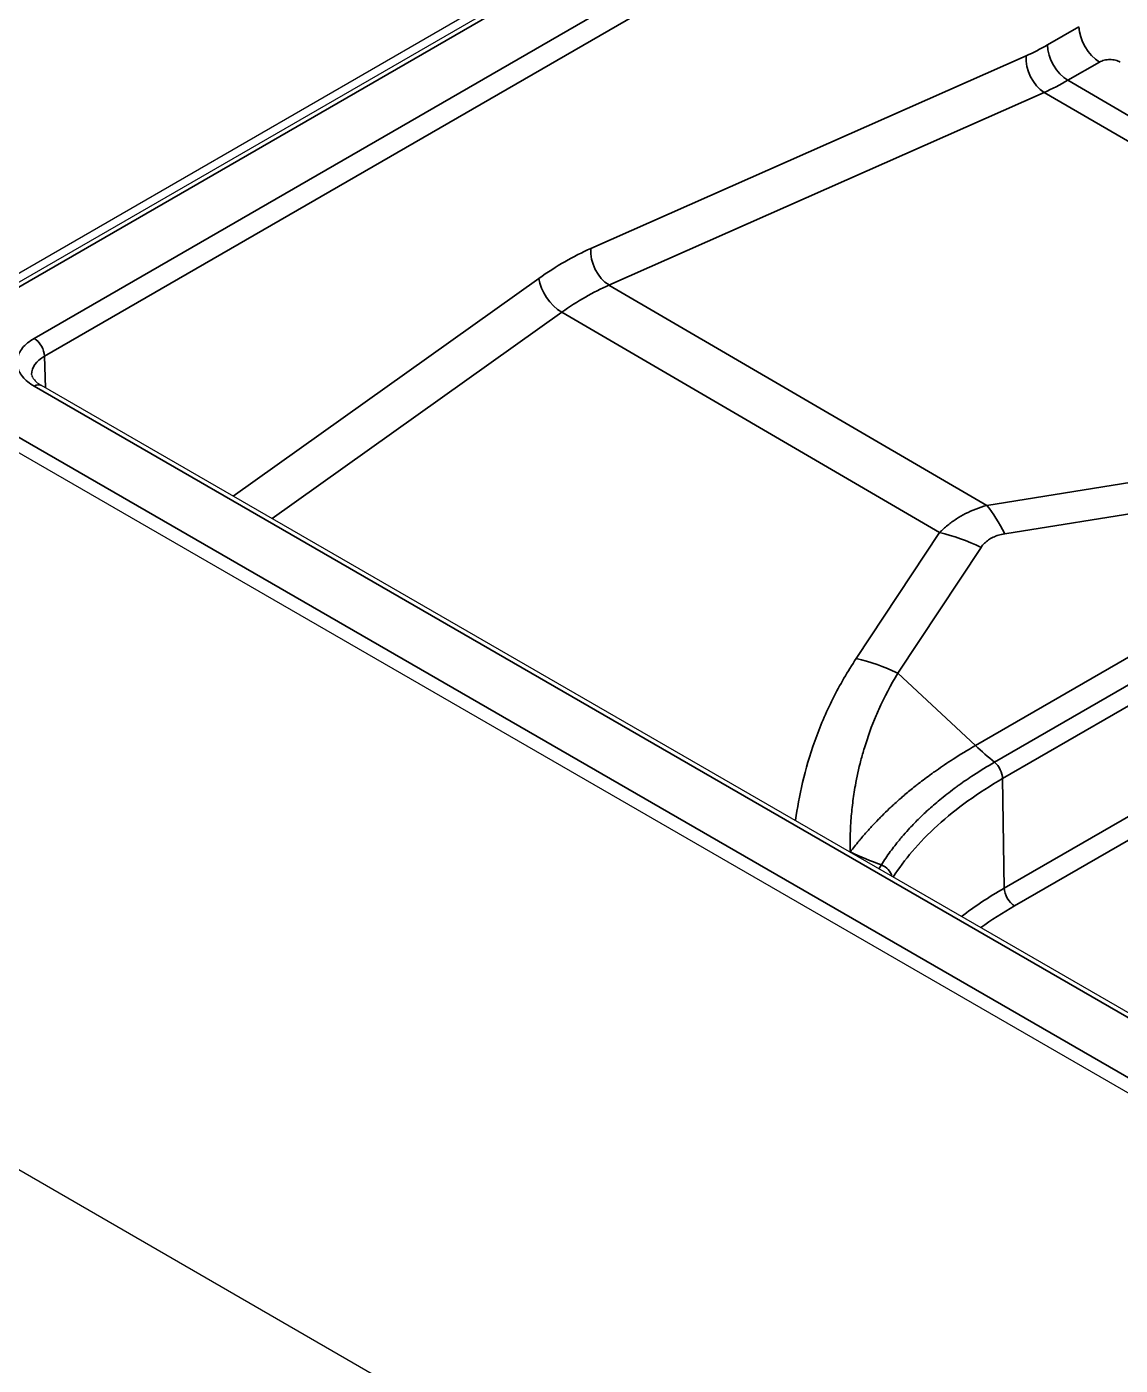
# Model space of a CAD drawing. Header units: millimetres. Extents: x 68 to 2000, y 100 to 2870.
# Drawn here: x 1230.54 to 1249.22, y 920.95 to 943.82 of the extents above; entities that cross this region are included whole.
import ezdxf

# ---------------------------------------------------------------- set-up
doc = ezdxf.new("R2010")
doc.units = ezdxf.units.MM
doc.header["$LTSCALE"] = 10
doc.layers.add('_Sichtbarkanten', color=7, linetype='Continuous', lineweight=25)
doc.layers.add('Sichtbar schmal (ISO)', color=7, linetype='Continuous', lineweight=35)

msp = doc.modelspace()

# ---------------------------------------------------------------- linework, layer by layer
at = {"layer": '_Sichtbarkanten'}
for p, q in [((1229.641, 939.013), (1247.325, 949.223)), ((1229.86, 939.297), (1246.937, 949.156)), ((1200.551, 941.522), (1483.393, 778.223)), ((1476.854, 795.62), (1230.787, 937.687)), ((1475.297, 795.145), (1229.86, 936.847))]:
    msp.add_line(p, q, dxfattribs=at)
msp.add_ellipse((1231.369, 937.878), major_axis=(0.75, -0.008), ratio=0.577024, start_param=3.164841, end_param=3.164877, dxfattribs=at)
msp.add_open_spline([(1230.619, 937.876), (1230.62, 937.859), (1230.624, 937.838), (1230.657, 937.79), (1230.674, 937.771), (1230.72, 937.729), (1230.751, 937.707), (1230.787, 937.687)], degree=3, knots=[0, 0, 0, 0, 0.0591387, 0.0591387, 0.091737, 0.091737, 0.1262726, 0.1262726, 0.1262726, 0.1262726], dxfattribs=at)
at = {"layer": 'Sichtbar schmal (ISO)'}
for p, q in [((1247.45, 949.211), (1229.766, 939.001)), ((1248.334, 948.693), (1230.662, 938.491)), ((1248.51, 948.391), (1230.839, 938.188)), ((1248.51, 943.816), (1247.971, 943.505)), ((1247.607, 943.319), (1240.171, 940.028)), ((1248.862, 943.212), (1248.322, 942.901)), ((1248.322, 942.901), (1260.211, 935.965)), ((1247.918, 942.695), (1240.482, 939.403)), ((1247.918, 942.695), (1259.807, 935.759)), ((1239.283, 939.515), (1234.063, 935.795)), ((1246.936, 935.638), (1240.482, 939.403)), ((1239.675, 938.937), (1234.728, 935.411)), ((1246.129, 935.172), (1239.675, 938.937)), ((1230.855, 937.647), (1230.839, 938.188)), ((1476.729, 795.607), (1230.662, 937.674)), ((1229.766, 937.164), (1475.845, 795.09)), ((1250.122, 936.149), (1246.936, 935.638)), ((1250.428, 935.663), (1247.242, 935.152)), ((1246.129, 935.172), (1244.705, 933.021)), ((1246.838, 934.92), (1245.415, 932.769)), ((1251.755, 934.429), (1246.741, 931.534)), ((1252.082, 934.144), (1247.068, 931.25)), ((1252.227, 933.868), (1247.206, 930.97)), ((1245.415, 932.769), (1246.741, 931.534)), ((1252.255, 931.998), (1247.234, 929.099)), ((1252.432, 931.695), (1247.411, 928.797)), ((1247.234, 929.099), (1247.206, 930.97))]:
    msp.add_line(p, q, dxfattribs=at)
for centre, major_axis, ratio, start_param, end_param in [((1248.864, 943.619), (-0.25, 0.433), 0.57735, 0.802851, 2.350959), ((1247.915, 947.21), (-2.19, -3.93), 0.587338, 0.662122, 0.776517), ((1248.324, 943.308), (-0.25, 0.433), 0.57735, 0.802851, 2.350959), ((1247.961, 943.122), (-0.202, 0.457), 0.638319, 0.867947, 2.416202), ((1248.269, 947.013), (-2.442, -4.362), 0.586051, 0.663298, 0.777689), ((1239.795, 935.273), (-2.676, -4.803), 0.587338, 3.803714, 4.032507), ((1240.525, 939.831), (-0.202, 0.457), 0.638319, 0.867947, 2.416202), ((1239.637, 939.318), (-0.29, 0.407), 0.508834, 0.750857, 2.299113), ((1240.148, 935.076), (-2.424, -4.371), 0.588623, 3.802531, 4.031336), ((1230.662, 938.286), (0.125, -0.217), 0.57735, 0.802851, 2.356194), ((1231.369, 937.878), (0.75, -0.008), 0.577024, 2.362149, 3.164841), ((1230.662, 937.47), (0.125, 0.217), 0.57735, 0, 0.785398), ((1246.725, 933.499), (0.396, -2.468), 0.393812, 2.240031, 2.552527), ((1246.322, 933.266), (2.085, -1.38), 0.678392, 1.764791, 2.077288), ((1244.898, 931.115), (2.085, -1.38), 0.678392, 1.764791, 2.077288), ((1247.775, 934.842), (-2.5, 4.33), 0.57735, 2.059502, 2.15499), ((1247.031, 931.069), (0.121, -0.219), 0.577894, 0.813793, 2.165788), ((1246.165, 933.296), (4.439, -2.301), 0.780549, 4.764641, 4.880199), ((1245.084, 929.305), (0.212, -0.133), 0.773935, 0.651872, 1.8027), ((1252.894, 925.831), (-8.004, 0), 0.57735, 5.497787, 5.637259), ((1247.411, 929.001), (-0.125, 0.217), 0.57735, 0.802851, 2.356194), ((1252.894, 925.631), (-7.754, 0), 0.57735, 5.497787, 5.609846)]:
    msp.add_ellipse(centre, major_axis=major_axis, ratio=ratio, start_param=start_param, end_param=end_param, dxfattribs=at)
for points in [[(1249.216, 943.211), (1249.204, 943.218), (1249.179, 943.23), (1249.135, 943.244), (1249.088, 943.252), (1249.039, 943.255), (1248.99, 943.252), (1248.942, 943.244), (1248.899, 943.231), (1248.874, 943.219), (1248.862, 943.212)], [(1244.602, 929.71), (1244.603, 929.712), (1244.603, 929.714), (1244.603, 929.715)], [(1245.136, 929.495), (1245.121, 929.472), (1245.107, 929.449), (1245.094, 929.426)]]:
    msp.add_open_spline(points, degree=3, dxfattribs=at)
for points, knots in [([(1230.662, 938.491), (1230.621, 938.467), (1230.584, 938.442), (1230.551, 938.414), (1230.518, 938.387), (1230.488, 938.358), (1230.463, 938.327), (1230.438, 938.296), (1230.418, 938.264), (1230.403, 938.231), (1230.388, 938.199), (1230.378, 938.166), (1230.373, 938.132), (1230.368, 938.099), (1230.368, 938.065), (1230.373, 938.032), (1230.378, 937.998), (1230.388, 937.965), (1230.403, 937.932), (1230.419, 937.9), (1230.439, 937.868), (1230.464, 937.837), (1230.489, 937.806), (1230.519, 937.777), (1230.552, 937.75), (1230.585, 937.723), (1230.621, 937.698), (1230.662, 937.674)], [0, 0, 0, 0, 0.111111, 0.111111, 0.111111, 0.222222, 0.222222, 0.222222, 0.333333, 0.333333, 0.333333, 0.444444, 0.444444, 0.444444, 0.555556, 0.555556, 0.555556, 0.666667, 0.666667, 0.666667, 0.777778, 0.777778, 0.777778, 0.888889, 0.888889, 0.888889, 1, 1, 1, 1]), ([(1246.936, 935.638), (1246.87, 935.619), (1246.807, 935.598), (1246.747, 935.575), (1246.687, 935.552), (1246.63, 935.526), (1246.575, 935.498), (1246.52, 935.47), (1246.467, 935.439), (1246.416, 935.406), (1246.365, 935.373), (1246.316, 935.337), (1246.268, 935.298), (1246.22, 935.259), (1246.174, 935.217), (1246.129, 935.172)], [0.000001, 0.000001, 0.000001, 0.000001, 0.2, 0.2, 0.2, 0.4, 0.4, 0.4, 0.6, 0.6, 0.6, 0.8, 0.8, 0.8, 1, 1, 1, 1]), ([(1247.242, 935.152), (1247.204, 935.146), (1247.133, 935.13), (1247.041, 935.095), (1246.962, 935.049), (1246.894, 934.992), (1246.855, 934.945), (1246.838, 934.92)], [0.0000019, 0.0000019, 0.0000019, 0.0000019, 0.2, 0.4, 0.6, 0.8, 1, 1, 1, 1]), ([(1244.705, 933.021), (1244.558, 932.799), (1244.294, 932.344), (1243.978, 931.603), (1243.774, 930.893), (1243.697, 930.46), (1243.67, 930.252), (1243.67, 930.249)], [0, 0, 0, 0, 0.0833333, 0.1666667, 0.25, 0.3333333, 0.3348888, 0.3348888, 0.3348888, 0.3348888]), ([(1245.415, 932.769), (1245.294, 932.57), (1245.187, 932.365), (1245.091, 932.151), (1245.076, 932.117), (1245.061, 932.082), (1245.046, 932.047), (1244.969, 931.866), (1244.902, 931.68), (1244.846, 931.496), (1244.824, 931.425), (1244.804, 931.354), (1244.786, 931.283), (1244.748, 931.137), (1244.716, 930.993), (1244.691, 930.853), (1244.673, 930.751), (1244.658, 930.651), (1244.645, 930.553), (1244.633, 930.452), (1244.623, 930.353), (1244.616, 930.256), (1244.607, 930.133), (1244.603, 930.013), (1244.602, 929.897), (1244.601, 929.835), (1244.602, 929.775), (1244.603, 929.715)], [0, 0, 0, 0, 0.2, 0.2, 0.2, 0.232255, 0.232255, 0.232255, 0.4, 0.4, 0.4, 0.464894, 0.464894, 0.464894, 0.6, 0.6, 0.6, 0.698166, 0.698166, 0.698166, 0.8, 0.8, 0.8, 0.930368, 0.930368, 0.930368, 1, 1, 1, 1]), ([(1246.741, 931.534), (1246.603, 931.455), (1246.476, 931.377), (1246.361, 931.302), (1246.35, 931.295), (1246.339, 931.288), (1246.328, 931.281), (1246.224, 931.213), (1246.129, 931.148), (1246.041, 931.086), (1246.024, 931.074), (1246.008, 931.062), (1245.992, 931.05), (1245.913, 930.993), (1245.839, 930.938), (1245.771, 930.884), (1245.751, 930.869), (1245.732, 930.854), (1245.713, 930.839), (1245.651, 930.79), (1245.593, 930.742), (1245.538, 930.696), (1245.517, 930.678), (1245.497, 930.66), (1245.477, 930.643), (1245.427, 930.599), (1245.379, 930.556), (1245.333, 930.514), (1245.312, 930.495), (1245.292, 930.476), (1245.271, 930.457), (1245.228, 930.416), (1245.187, 930.376), (1245.146, 930.336), (1245.126, 930.316), (1245.106, 930.295), (1245.087, 930.275), (1245.046, 930.234), (1245.007, 930.192), (1244.968, 930.151), (1244.95, 930.131), (1244.932, 930.111), (1244.914, 930.091), (1244.871, 930.044), (1244.829, 929.996), (1244.789, 929.947), (1244.777, 929.933), (1244.765, 929.919), (1244.753, 929.904), (1244.701, 929.842), (1244.651, 929.779), (1244.603, 929.715)], [0, 0, 0, 0, 0.101638, 0.101638, 0.101638, 0.111111, 0.111111, 0.111111, 0.204522, 0.204522, 0.204522, 0.222222, 0.222222, 0.222222, 0.308469, 0.308469, 0.308469, 0.333333, 0.333333, 0.333333, 0.413699, 0.413699, 0.413699, 0.444444, 0.444444, 0.444444, 0.520849, 0.520849, 0.520849, 0.555556, 0.555556, 0.555556, 0.629682, 0.629682, 0.629682, 0.666667, 0.666667, 0.666667, 0.742251, 0.742251, 0.742251, 0.777778, 0.777778, 0.777778, 0.863645, 0.863645, 0.863645, 0.888889, 0.888889, 0.888889, 1, 1, 1, 1]), ([(1247.068, 931.25), (1246.945, 931.179), (1246.826, 931.105), (1246.711, 931.03), (1246.625, 930.974), (1246.541, 930.916), (1246.46, 930.858), (1246.444, 930.847), (1246.428, 930.835), (1246.412, 930.823), (1246.326, 930.76), (1246.243, 930.696), (1246.163, 930.63), (1246.089, 930.571), (1246.018, 930.51), (1245.95, 930.448), (1245.943, 930.442), (1245.937, 930.436), (1245.93, 930.43), (1245.873, 930.379), (1245.818, 930.326), (1245.764, 930.273), (1245.707, 930.216), (1245.651, 930.158), (1245.598, 930.1), (1245.559, 930.058), (1245.522, 930.015), (1245.486, 929.973), (1245.471, 929.955), (1245.456, 929.938), (1245.442, 929.92), (1245.388, 929.854), (1245.337, 929.788), (1245.288, 929.722), (1245.234, 929.647), (1245.183, 929.571), (1245.136, 929.495)], [0, 0, 0, 0, 0.1433317, 0.1433317, 0.1433317, 0.25, 0.25, 0.25, 0.2710539, 0.2710539, 0.2710539, 0.3854819, 0.3854819, 0.3854819, 0.4898033, 0.4898033, 0.4898033, 0.5, 0.5, 0.5, 0.5875475, 0.5875475, 0.5875475, 0.6817628, 0.6817628, 0.6817628, 0.75, 0.75, 0.75, 0.7779936, 0.7779936, 0.7779936, 0.8824416, 0.8824416, 0.8824416, 0.9999992, 0.9999992, 0.9999992, 0.9999992]), ([(1247.206, 930.97), (1246.997, 930.849), (1246.799, 930.721), (1246.614, 930.588), (1246.428, 930.454), (1246.255, 930.315), (1246.096, 930.171), (1245.938, 930.027), (1245.792, 929.878), (1245.663, 929.725), (1245.54, 929.581), (1245.431, 929.435), (1245.336, 929.286)], [0, 0, 0, 0, 0.25, 0.25, 0.25, 0.5, 0.5, 0.5, 0.75, 0.75, 0.75, 0.9860232, 0.9860232, 0.9860232, 0.9860232])]:
    msp.add_open_spline(points, degree=3, knots=knots, dxfattribs=at)

doc.saveas('drawing.dxf')
